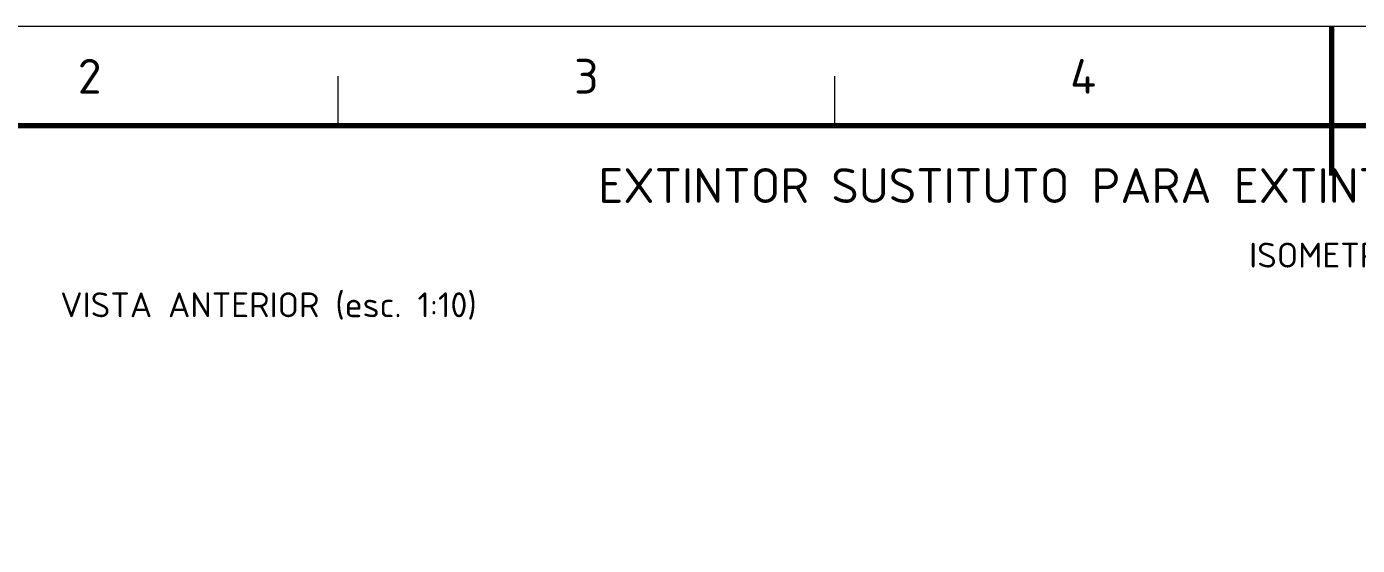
# Model space of a CAD drawing. Header units: millimetres. Extents: x 0 to 420, y 0 to 297.
# Drawn here: x 78.7 to 212.6, y 244.8 to 297 of the extents above; entities that cross this region are included whole.
import ezdxf
from ezdxf.enums import TextEntityAlignment as Align

# ---------------------------------------------------------------- set-up
doc = ezdxf.new("R2010")
doc.units = ezdxf.units.MM
for name, color, linetype, lineweight in [('06-TEXTO', 7, 'CONTINUOUS', 25), ('07-RECUADRO', 7, 'CONTINUOUS', 70), ('08-FINA', 5, 'CONTINUOUS', 18)]:
    doc.layers.add(name, color=color, linetype=linetype, lineweight=lineweight)
doc.styles.add('ISO3098', font='isocpeur.ttf')

msp = doc.modelspace()

# ---------------------------------------------------------------- linework, layer by layer
at = {"layer": '07-RECUADRO'}
msp.add_line((210, 297), (210, 282), dxfattribs=at)
msp.add_lwpolyline([(25, 10), (410, 10), (410, 287), (25, 287)], close=True, dxfattribs=at)
at = {"layer": '08-FINA'}
for p, q in [((110, 287), (110, 292)), ((160, 287), (160, 292))]:
    msp.add_line(p, q, dxfattribs=at)
msp.add_lwpolyline([(0, 0), (420, 0), (420, 297), (0, 297)], close=True, dxfattribs=at)

# ---------------------------------------------------------------- texts
at = {"layer": '06-TEXTO', "style": 'ISO3098'}
for s, height, p in [('2', 3.5, (85, 292)), ('3', 3.5, (135, 292)), ('4', 3.5, (185, 292)), ('EXTINTOR SUSTITUTO PARA EXTINTOR CO2 5 KG (IRAM 3517-2:2020 9.4.5)', 3.5, (217.5, 281)), ('ISOMETRÍA, FAJA DESPLAZADA (esc. 1:10)', 2.5, (234, 274)), ('VISTA ANTERIOR (esc. 1:10)', 2.5, (103, 269))]:
    msp.add_text(s, height=height, dxfattribs=at).set_placement(p, align=Align.MIDDLE_CENTER)

doc.saveas('drawing.dxf')
